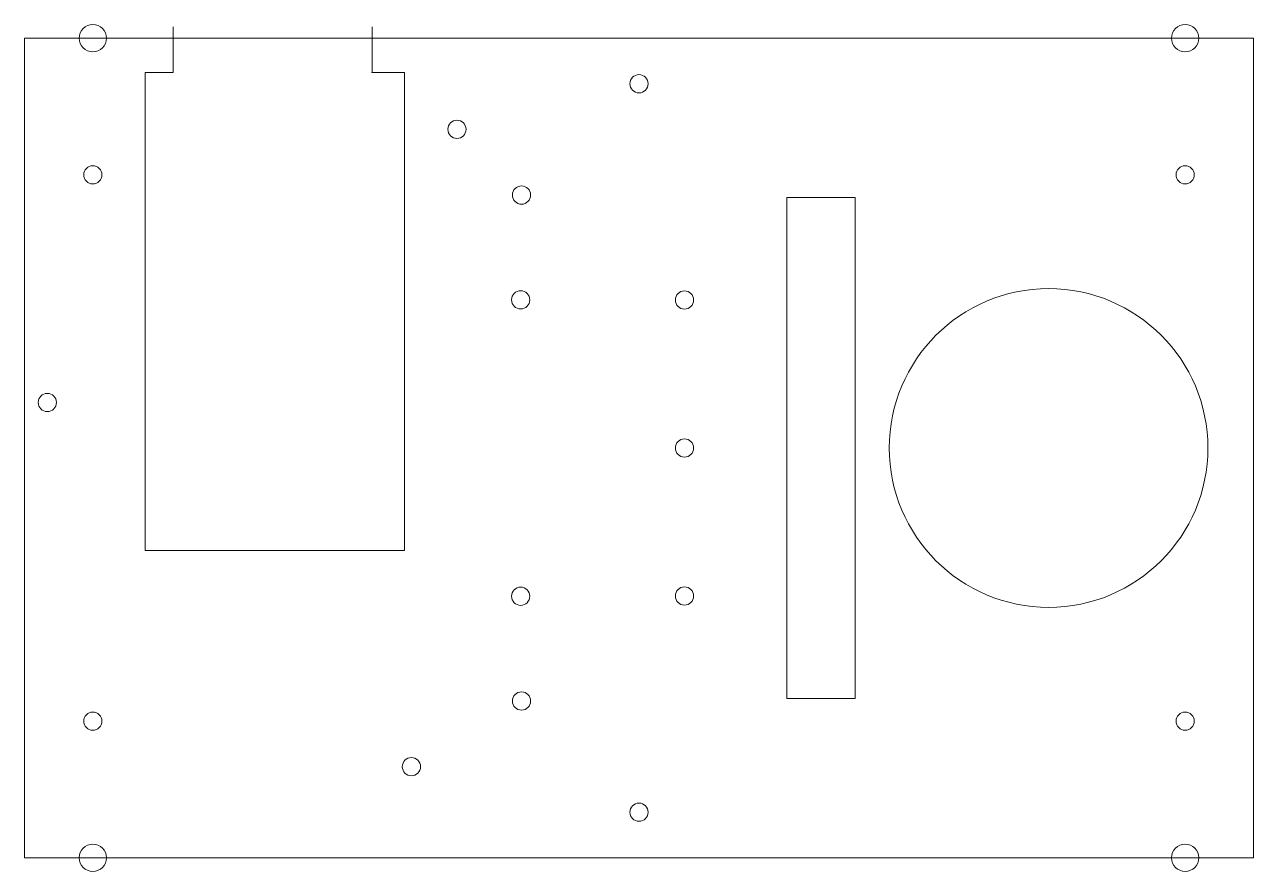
# Model space of a CAD drawing. Header units: millimetres. Extents: x 1036 to 1306, y 617 to 803.
import ezdxf

# ---------------------------------------------------------------- set-up
doc = ezdxf.new("R2010")
doc.units = ezdxf.units.MM

msp = doc.modelspace()

# ---------------------------------------------------------------- linework, layer by layer
at = {"color": 1, "lineweight": 5}
for p, q in [((1068.41, 792.06), (1068.41, 802.06)), ((1112.12, 792.06), (1112.12, 802.06)), ((1035.78, 799.56), (1035.76, 619.56)), ((1035.78, 799.56), (1305.76, 799.56)), ((1305.76, 619.56), (1305.76, 799.56)), ((1062.26, 792.06), (1062.26, 687.06)), ((1062.26, 792.06), (1068.41, 792.06)), ((1112.12, 792.06), (1119.26, 792.06)), ((1119.26, 687.06), (1119.26, 792.06)), ((1218.26, 764.56), (1203.26, 764.56)), ((1203.26, 764.56), (1203.26, 654.56)), ((1218.26, 654.56), (1218.26, 764.56)), ((1062.26, 687.06), (1119.26, 687.06)), ((1203.26, 654.56), (1218.26, 654.56)), ((1035.76, 619.56), (1305.76, 619.56))]:
    msp.add_line(p, q, dxfattribs=at)
for centre, radius in [((1050.76, 799.56), 3), ((1290.76, 799.56), 3), ((1170.76, 789.56), 2), ((1130.76, 779.56), 2), ((1050.76, 769.56), 2), ((1290.76, 769.56), 2), ((1144.95, 765.11), 2), ((1144.76, 742.11), 2), ((1180.76, 742.06), 2), ((1260.76, 709.56), 35), ((1040.76, 719.56), 2), ((1180.76, 709.56), 2), ((1144.76, 677), 2), ((1180.76, 677.06), 2), ((1144.95, 654), 2), ((1050.76, 649.56), 2), ((1290.76, 649.56), 2), ((1120.76, 639.56), 2), ((1170.76, 629.56), 2), ((1050.76, 619.56), 3), ((1290.76, 619.56), 3)]:
    msp.add_circle(centre, radius, dxfattribs=at)
for p in [(1068.41, 792.06), (1112.12, 792.06)]:
    msp.add_point(p, dxfattribs=at)

doc.saveas('drawing.dxf')
